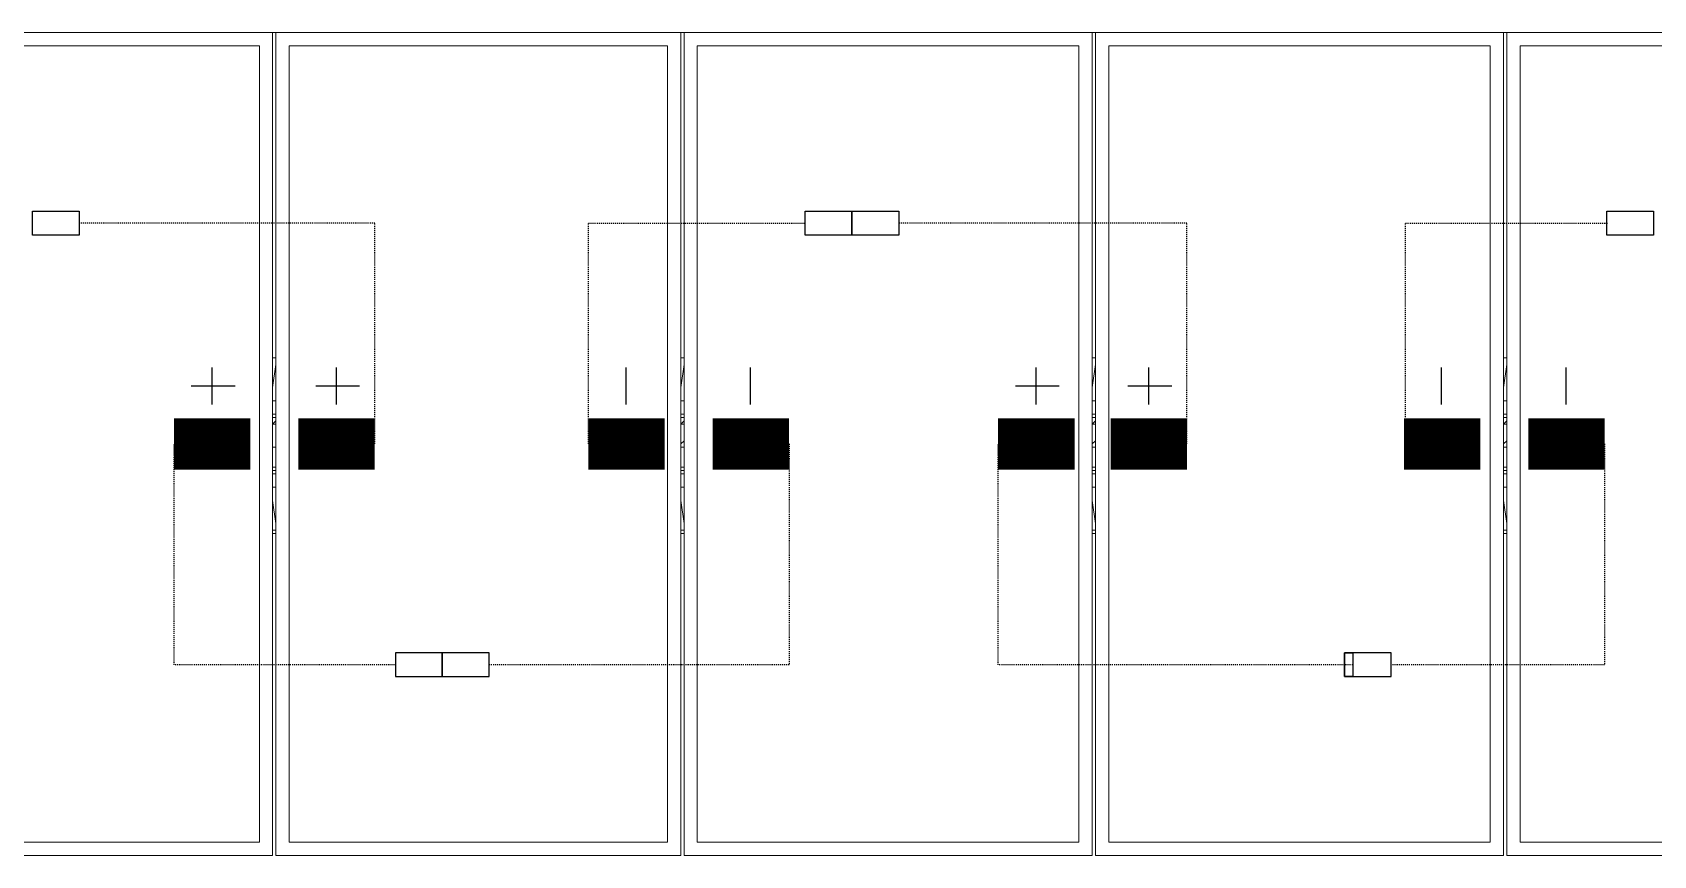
# Model space of a CAD drawing. Header units: feet. Extents: x -12372 to 90117, y -14865 to 4121.
# Drawn here: x 5294.8 to 5453.1, y 1367 to 1447.3 of the extents above; entities that cross this region are included whole.
import ezdxf

# ---------------------------------------------------------------- set-up
doc = ezdxf.new("R2010")
doc.units = ezdxf.units.FT
doc.header["$MEASUREMENT"] = 0
doc.linetypes.add('HIDDEN', pattern=[0.375, 0.25, -0.125])
for name, color, linetype in [('E-HARN-COMP', 8, 'Continuous'), ('E-TRNK-CABL-NEG', 6, 'HIDDEN'), ('E-TRUNK-CABLE-POS', 6, 'HIDDEN'), ('Polarity-Text', 7, 'Continuous')]:
    doc.layers.add(name, color=color, linetype=linetype)

# ---------------------------------------------------------------- blocks, each defined once
blk = doc.blocks.new('A$C47dfd34d')
at = {"lineweight": 5}
for points in [[(5.98142, 0.41332), (4.12817, 0.41332)], [(5.15812, 0.24666), (5.15812, 0.24332)], [(5.15979, 0.24666), (5.15812, 0.23499)], [(5.36312, 0.23499), (5.36478, 0.24666), (5.36478, 0.24332)], [(5.56977, 0.23499), (5.57144, 0.24666), (5.57144, 0.24332)], [(5.77643, 0.24666), (5.77643, 0.24332)], [(5.7781, 0.24666), (5.77643, 0.23499)], [(5.15812, 0.22832), (5.15979, 0.22832)], [(5.36312, 0.22832), (5.36478, 0.22832)], [(5.56977, 0.22832), (5.57144, 0.22832)], [(5.77643, 0.22832), (5.7781, 0.22832)], [(5.15979, 0.22166), (5.15812, 0.22166)], [(5.15812, 0.21999), (5.15979, 0.21999)], [(5.36478, 0.22166), (5.36312, 0.22166)], [(5.36312, 0.21999), (5.36478, 0.21999)], [(5.57144, 0.22166), (5.56977, 0.22166)], [(5.56977, 0.21999), (5.57144, 0.21999)], [(5.7781, 0.22166), (5.77643, 0.22166)], [(5.77643, 0.21999), (5.7781, 0.21999)], [(5.15979, 0.21666), (5.15812, 0.21666), (5.15979, 0.21832)], [(5.36478, 0.21666), (5.36312, 0.21666), (5.36478, 0.21832)], [(5.57144, 0.21666), (5.56977, 0.21666), (5.57144, 0.21832)], [(5.7781, 0.21666), (5.77643, 0.21666), (5.7781, 0.21832)], [(5.15812, 0.20666), (5.15812, 0.20832)], [(5.15979, 0.20499), (5.15812, 0.20499)], [(5.36312, 0.20666), (5.36478, 0.20832)], [(5.36478, 0.20499), (5.36312, 0.20499)], [(5.56977, 0.20666), (5.57144, 0.20832)], [(5.57144, 0.20499), (5.56977, 0.20499)], [(5.77643, 0.20666), (5.7781, 0.20832)], [(5.7781, 0.20499), (5.77643, 0.20499)], [(5.15812, 0.19499), (5.15979, 0.19499)], [(5.15979, 0.19333), (5.15812, 0.19333)], [(5.15812, 0.19166), (5.15979, 0.19166)], [(5.36312, 0.19499), (5.36478, 0.19499)], [(5.36478, 0.19333), (5.36312, 0.19333)], [(5.36312, 0.19166), (5.36478, 0.19166)], [(5.56977, 0.19499), (5.57144, 0.19499)], [(5.57144, 0.19333), (5.56977, 0.19333)], [(5.56977, 0.19166), (5.57144, 0.19166)], [(5.77643, 0.19499), (5.7781, 0.19499)], [(5.7781, 0.19333), (5.77643, 0.19333)], [(5.77643, 0.19166), (5.7781, 0.19166)], [(5.15979, 0.18499), (5.15812, 0.18499)], [(5.36478, 0.18499), (5.36312, 0.18499)], [(5.57144, 0.18499), (5.56977, 0.18499)], [(5.7781, 0.18499), (5.77643, 0.18499)], [(5.15812, 0.17833), (5.15979, 0.16666)], [(5.36312, 0.17833), (5.36478, 0.16666)], [(5.56977, 0.17833), (5.57144, 0.16666)], [(5.77643, 0.17833), (5.7781, 0.16666)], [(5.15812, 0.16833), (5.15812, 0.16499)], [(5.15812, 0.16499), (5.15812, 0.16499)], [(5.15812, 0.16333), (5.15979, 0.16333)], [(5.36312, 0.16333), (5.36478, 0.16333)], [(5.36478, 0.16833), (5.36478, 0.16499)], [(5.36478, 0.16499), (5.36478, 0.16499)], [(5.56977, 0.16333), (5.57144, 0.16333)], [(5.57144, 0.16833), (5.57144, 0.16499)], [(5.57144, 0.16499), (5.57144, 0.16499)], [(5.77643, 0.16833), (5.77643, 0.16499)], [(5.77643, 0.16499), (5.77643, 0.16499)], [(5.77643, 0.16333), (5.7781, 0.16333)], [(5.15812, 0.16166), (5.15979, 0.16166)], [(5.36312, 0.16166), (5.36478, 0.16166)], [(5.56977, 0.16166), (5.57144, 0.16166)], [(5.77643, 0.16166), (5.7781, 0.16166)]]:
    blk.add_lwpolyline(points, dxfattribs=at)
for points in [[(4.95313, 0.41332), (5.15812, 0.41332), (5.15812, 0), (4.95313, 0)], [(5.15979, 0), (5.36312, 0), (5.36312, 0.41332), (5.15979, 0.41332)], [(5.36478, 0.41332), (5.36478, 0), (5.56977, 0), (5.56977, 0.41332)], [(5.77643, 0.41332), (5.57144, 0.41332), (5.57144, 0), (5.77643, 0)], [(5.7781, 0), (5.7781, 0.41332), (5.98142, 0.41332), (5.98142, 0)], [(4.9598, 0.40665), (4.9598, 0.00667), (5.15146, 0.00667), (5.15146, 0.40665)], [(5.16646, 0.00667), (5.35645, 0.00667), (5.35645, 0.40665), (5.16646, 0.40665)], [(5.56311, 0.40665), (5.56311, 0.00667), (5.37145, 0.00667), (5.37145, 0.40665)], [(5.57811, 0.00667), (5.76977, 0.00667), (5.76977, 0.40665), (5.57811, 0.40665)], [(5.78476, 0.00667), (5.78476, 0.40665), (5.97476, 0.40665), (5.97476, 0.00667)], [(5.15979, 0.24999), (5.15812, 0.24999)], [(5.36478, 0.24999), (5.36312, 0.24999)], [(5.57144, 0.24999), (5.56977, 0.24999)], [(5.7781, 0.24999), (5.77643, 0.24999)]]:
    blk.add_lwpolyline(points, close=True, dxfattribs=at)

msp = doc.modelspace()

# ---------------------------------------------------------------- linework, layer by layer
at = {"layer": 'E-HARN-COMP'}
for points in [[(5299.41, 1429.87), (5299.41, 1427.54), (5294.85, 1427.54), (5294.85, 1429.87)], [(5374.85, 1429.87), (5374.85, 1427.54), (5370.29, 1427.54), (5370.29, 1429.87)], [(5379.41, 1429.87), (5379.41, 1427.54), (5374.85, 1427.54), (5374.85, 1429.87)], [(5453.1, 1429.87), (5453.1, 1427.54), (5448.54, 1427.54), (5448.54, 1429.87)], [(5334.85, 1384.47), (5334.85, 1386.8), (5330.29, 1386.8), (5330.29, 1384.47)], [(5339.42, 1384.47), (5339.42, 1386.8), (5334.85, 1386.8), (5334.85, 1384.47)], [(5422.92, 1384.47), (5422.92, 1386.8), (5423.73, 1386.8), (5423.73, 1384.47)], [(5427.48, 1384.47), (5427.48, 1386.8), (5422.92, 1386.8), (5422.92, 1384.47)]]:
    msp.add_lwpolyline(points, close=True, dxfattribs=at)
at = {"layer": 'E-HARN-COMP', "const_width": 5}
for points in [[(5308.67, 1407.17), (5316.12, 1407.17)], [(5328.27, 1407.17), (5320.81, 1407.17)], [(5349.12, 1407.17), (5356.58, 1407.17)], [(5368.71, 1407.17), (5361.26, 1407.17)], [(5389.12, 1407.17), (5396.58, 1407.17)], [(5407.55, 1407.17), (5400.09, 1407.17)], [(5428.73, 1407.17), (5436.19, 1407.17)], [(5448.32, 1407.17), (5440.87, 1407.17)]]:
    msp.add_lwpolyline(points, dxfattribs=at)
at = {"layer": 'E-TRNK-CABL-NEG', "ltscale": 0.1}
for points in [[(5349.13, 1407.17), (5349.13, 1428.7), (5370.29, 1428.7)], [(5428.89, 1407.17), (5428.89, 1428.7), (5448.69, 1428.7)], [(5368.71, 1407.17), (5368.71, 1385.63), (5339.42, 1385.63)], [(5448.32, 1407.17), (5448.32, 1385.63), (5427.48, 1385.63)]]:
    msp.add_lwpolyline(points, dxfattribs=at)
at = {"layer": 'E-TRUNK-CABLE-POS', "ltscale": 0.1}
for points in [[(5328.27, 1407.17), (5328.27, 1428.7), (5299.42, 1428.7)], [(5407.55, 1407.17), (5407.55, 1428.7), (5379.42, 1428.7)], [(5330.29, 1385.63), (5308.67, 1385.63), (5308.67, 1407.17)], [(5423.73, 1385.63), (5389.13, 1385.63), (5389.13, 1407.17)]]:
    msp.add_lwpolyline(points, dxfattribs=at)
at = {"layer": 'Polarity-Text'}
for p, q in [((5312.36, 1414.63), (5312.36, 1411.01)), ((5324.5, 1414.63), (5324.5, 1411.01)), ((5352.77, 1414.63), (5352.77, 1411.01)), ((5364.91, 1414.63), (5364.91, 1411.01)), ((5392.81, 1414.63), (5392.81, 1411.01)), ((5403.78, 1414.63), (5403.78, 1411.01)), ((5432.38, 1414.63), (5432.38, 1411.01)), ((5444.52, 1414.63), (5444.52, 1411.01)), ((5314.63, 1412.82), (5310.36, 1412.82)), ((5326.78, 1412.82), (5322.5, 1412.82)), ((5395.09, 1412.82), (5390.81, 1412.82)), ((5406.06, 1412.82), (5401.79, 1412.82))]:
    msp.add_line(p, q, dxfattribs=at)

# ---------------------------------------------------------------- block references
at = {"xscale": 194.318304, "yscale": 194.318304, "zscale": 194.318304}
msp.add_blockref('A$C47dfd34d', (4315.98, 1367.01), dxfattribs=at)

doc.saveas('drawing.dxf')
